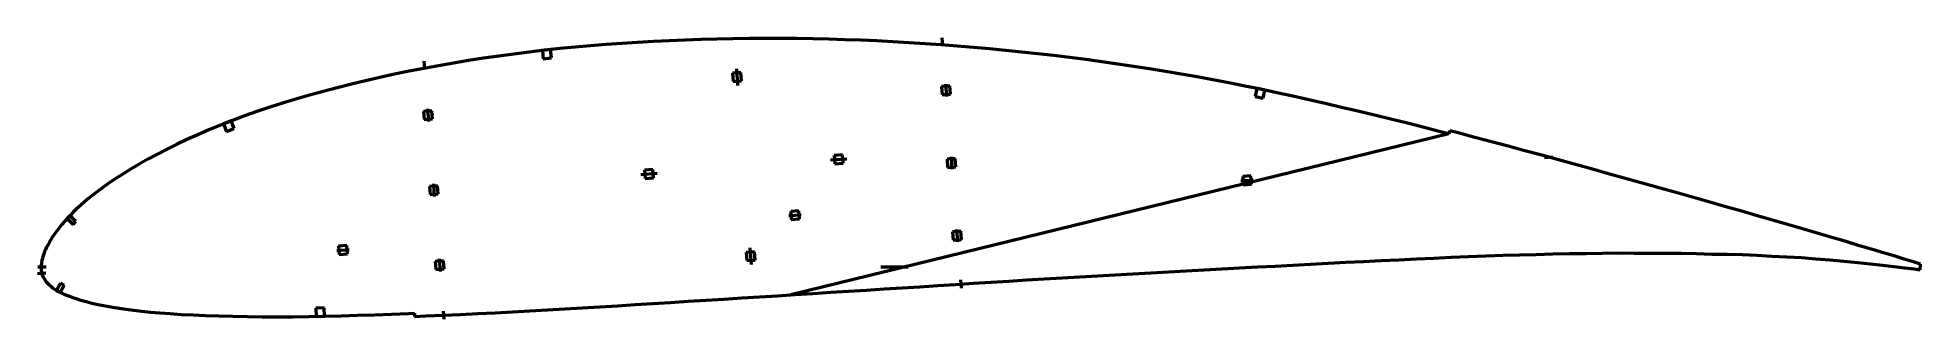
# Model space of a CAD drawing. Header units: metres. Extents: x -341 to 568, y -25 to 111.
import ezdxf

# ---------------------------------------------------------------- set-up
doc = ezdxf.new("R2010")
doc.units = ezdxf.units.M
for name, color, linetype, lineweight in [('FoilLayer', 1, 'Continuous', 50), ('StringerLayer', 1, 'Continuous', 50), ('SubLayer', 1, 'Continuous', 50)]:
    doc.layers.add(name, color=color, linetype=linetype, lineweight=lineweight)

msp = doc.modelspace()

# ---------------------------------------------------------------- linework, layer by layer
at = {"layer": 'FoilLayer'}
for p, q in [((-35.99, 109.04), (-43.63, 108.66)), ((-28.33, 109.36), (-35.99, 109.04)), ((-20.66, 109.63), (-28.33, 109.36)), ((-12.98, 109.84), (-20.66, 109.63)), ((-5.28, 109.99), (-12.98, 109.84)), ((2.42, 110.1), (-5.28, 109.99)), ((10.12, 110.15), (2.42, 110.1)), ((17.82, 110.14), (10.12, 110.15)), ((25.53, 110.08), (17.82, 110.14)), ((33.24, 109.96), (25.53, 110.08)), ((40.95, 109.79), (33.24, 109.96)), ((48.67, 109.56), (40.95, 109.79)), ((56.4, 109.28), (48.67, 109.56)), ((64.14, 108.94), (56.4, 109.28)), ((-125.54, 100.59), (-132.82, 99.47)), ((-118.23, 101.65), (-125.54, 100.59)), ((-110.9, 102.65), (-118.23, 101.65)), ((-103.55, 103.58), (-110.9, 102.65)), ((-96.18, 104.44), (-103.55, 103.58)), ((-88.8, 105.24), (-96.18, 104.44)), ((-81.39, 105.96), (-88.8, 105.24)), ((-73.93, 106.61), (-81.39, 105.96)), ((-66.42, 107.2), (-73.93, 106.61)), ((-58.86, 107.74), (-66.42, 107.2)), ((-51.25, 108.23), (-58.86, 107.74)), ((-43.63, 108.66), (-51.25, 108.23)), ((71.89, 108.55), (64.14, 108.94)), ((79.64, 108.11), (71.89, 108.55)), ((87.4, 107.62), (79.64, 108.11)), ((95.17, 107.07), (87.4, 107.62)), ((102.95, 106.47), (95.17, 107.07)), ((110.74, 105.83), (102.95, 106.47)), ((118.52, 105.13), (110.74, 105.83)), ((126.31, 104.39), (118.52, 105.13)), ((134.08, 103.6), (126.31, 104.39)), ((141.83, 102.77), (134.08, 103.6)), ((149.57, 101.89), (141.83, 102.77)), ((157.28, 100.95), (149.57, 101.89)), ((164.98, 99.96), (157.28, 100.95)), ((172.68, 98.92), (164.98, 99.96)), ((-175.57, 91.37), (-182.5, 89.79)), ((-168.58, 92.88), (-175.57, 91.37)), ((-161.53, 94.33), (-168.58, 92.88)), ((-154.42, 95.71), (-161.53, 94.33)), ((-147.26, 97.03), (-154.42, 95.71)), ((-140.06, 98.28), (-147.26, 97.03)), ((-132.82, 99.47), (-140.06, 98.28)), ((180.37, 97.83), (172.68, 98.92)), ((188.05, 96.69), (180.37, 97.83)), ((195.72, 95.5), (188.05, 96.69)), ((203.37, 94.25), (195.72, 95.5)), ((211.02, 92.95), (203.37, 94.25)), ((218.67, 91.6), (211.02, 92.95)), ((226.32, 90.19), (218.67, 91.6)), ((-209.58, 82.79), (-216.12, 80.91)), ((-202.92, 84.63), (-209.58, 82.79)), ((-196.17, 86.42), (-202.92, 84.63)), ((-189.36, 88.14), (-196.17, 86.42)), ((-182.5, 89.79), (-189.36, 88.14)), ((233.99, 88.72), (226.32, 90.19)), ((241.67, 87.2), (233.99, 88.72)), ((249.36, 85.63), (241.67, 87.2)), ((257.08, 84), (249.36, 85.63)), ((264.82, 82.32), (257.08, 84)), ((272.59, 80.58), (264.82, 82.32)), ((-240.88, 72.81), (-246.75, 70.62)), ((-234.89, 74.93), (-240.88, 72.81)), ((-228.77, 76.99), (-234.89, 74.93)), ((-222.51, 78.98), (-228.77, 76.99)), ((-216.12, 80.91), (-222.51, 78.98)), ((280.42, 78.78), (272.59, 80.58)), ((288.31, 76.93), (280.42, 78.78)), ((296.26, 75.05), (288.31, 76.93)), ((304.22, 73.14), (296.26, 75.05)), ((312.19, 71.2), (304.22, 73.14)), ((-263.46, 63.76), (-268.7, 61.39)), ((-258.05, 66.09), (-263.46, 63.76)), ((-252.47, 68.38), (-258.05, 66.09)), ((-246.75, 70.62), (-252.47, 68.38)), ((340.18, 64.15), (22.7, -13.49)), ((320.17, 69.23), (312.19, 71.2)), ((328.15, 67.23), (320.17, 69.23)), ((336.14, 65.19), (328.15, 67.23)), ((340.18, 64.15), (336.14, 65.19)), ((340.55, 65.6), (340.18, 64.15)), ((344.53, 64.57), (340.55, 65.6)), ((352.57, 62.47), (344.53, 64.57)), ((-278.6, 56.61), (-283.22, 54.24)), ((-273.75, 59), (-278.6, 56.61)), ((-268.7, 61.39), (-273.75, 59)), ((360.63, 60.35), (352.57, 62.47)), ((368.7, 58.19), (360.63, 60.35)), ((376.79, 56.01), (368.7, 58.19)), ((384.91, 53.8), (376.79, 56.01)), ((-295.57, 47.32), (-299.17, 45.1)), ((-291.71, 49.59), (-295.57, 47.32)), ((-287.59, 51.9), (-291.71, 49.59)), ((-283.22, 54.24), (-287.59, 51.9)), ((393.06, 51.57), (384.91, 53.8)), ((401.23, 49.32), (393.06, 51.57)), ((409.41, 47.06), (401.23, 49.32)), ((417.59, 44.79), (409.41, 47.06)), ((-311.27, 36.82), (-313.75, 34.92)), ((-308.58, 38.78), (-311.27, 36.82)), ((-305.67, 40.82), (-308.58, 38.78)), ((-302.54, 42.93), (-305.67, 40.82)), ((-299.17, 45.1), (-302.54, 42.93)), ((425.77, 42.5), (417.59, 44.79)), ((433.95, 40.21), (425.77, 42.5)), ((442.11, 37.93), (433.95, 40.21)), ((450.2, 35.66), (442.11, 37.93)), ((-321.9, 27.93), (-323.56, 26.32)), ((-320.1, 29.59), (-321.9, 27.93)), ((-318.15, 31.31), (-320.1, 29.59)), ((-316.04, 33.08), (-318.15, 31.31)), ((-313.75, 34.92), (-316.04, 33.08)), ((458.21, 33.4), (450.2, 35.66)), ((466.08, 31.18), (458.21, 33.4)), ((473.82, 29.01), (466.08, 31.18)), ((481.42, 26.84), (473.82, 29.01)), ((-330.16, 19.06), (-331.18, 17.74)), ((-329.04, 20.42), (-330.16, 19.06)), ((-327.83, 21.82), (-329.04, 20.42)), ((-326.52, 23.27), (-327.83, 21.82)), ((-325.1, 24.77), (-326.52, 23.27)), ((-323.56, 26.32), (-325.1, 24.77)), ((488.91, 24.7), (481.42, 26.84)), ((496.27, 22.54), (488.91, 24.7)), ((503.54, 20.41), (496.27, 22.54)), ((510.71, 18.37), (503.54, 20.41)), ((517.83, 16.29), (510.71, 18.37)), ((-336.41, 9.47), (-336.91, 8.43)), ((-335.85, 10.54), (-336.41, 9.47)), ((-335.22, 11.66), (-335.85, 10.54)), ((-334.55, 12.82), (-335.22, 11.66)), ((-333.81, 14), (-334.55, 12.82)), ((-333.01, 15.21), (-333.81, 14)), ((-332.13, 16.45), (-333.01, 15.21)), ((-331.18, 17.74), (-332.13, 16.45)), ((524.88, 14.2), (517.83, 16.29)), ((531.74, 12.18), (524.88, 14.2)), ((538.29, 10.23), (531.74, 12.18)), ((544.47, 8.4), (538.29, 10.23)), ((-339.01, 0.81), (-339.05, -0.06)), ((-338.92, 1.68), (-339.01, 0.81)), ((-338.79, 2.58), (-338.92, 1.68)), ((-338.61, 3.51), (-338.79, 2.58)), ((-338.39, 4.45), (-338.61, 3.51)), ((-338.1, 5.38), (-338.39, 4.45)), ((-337.75, 6.34), (-338.1, 5.38)), ((-337.35, 7.37), (-337.75, 6.34)), ((-336.91, 8.43), (-337.35, 7.37)), ((247.75, -0.03), (256.32, 0.42)), ((256.32, 0.42), (264.89, 0.88)), ((264.89, 0.88), (273.44, 1.34)), ((273.44, 1.34), (281.96, 1.79)), ((281.96, 1.79), (290.48, 2.23)), ((290.48, 2.23), (298.99, 2.64)), ((298.99, 2.64), (307.52, 3.06)), ((307.52, 3.06), (316.03, 3.47)), ((316.03, 3.47), (324.5, 3.87)), ((324.5, 3.87), (332.92, 4.26)), ((332.92, 4.26), (341.27, 4.63)), ((341.27, 4.63), (349.59, 4.96)), ((349.59, 4.96), (357.88, 5.29)), ((357.88, 5.29), (366.08, 5.59)), ((366.08, 5.59), (374.2, 5.85)), ((374.2, 5.85), (382.28, 6.06)), ((382.28, 6.06), (390.34, 6.24)), ((390.34, 6.24), (398.38, 6.39)), ((398.38, 6.39), (406.34, 6.54)), ((406.34, 6.54), (414.15, 6.68)), ((414.15, 6.68), (421.81, 6.74)), ((421.81, 6.74), (429.46, 6.7)), ((429.46, 6.7), (437.1, 6.66)), ((437.1, 6.66), (444.67, 6.64)), ((444.67, 6.64), (452.13, 6.56)), ((452.13, 6.56), (459.56, 6.39)), ((459.56, 6.39), (466.98, 6.22)), ((466.98, 6.22), (474.32, 6.09)), ((474.32, 6.09), (481.55, 5.91)), ((481.55, 5.91), (488.75, 5.6)), ((488.75, 5.6), (496, 5.23)), ((496, 5.23), (503.22, 4.86)), ((503.22, 4.86), (510.25, 4.47)), ((510.25, 4.47), (517.14, 3.94)), ((517.14, 3.94), (523.99, 3.33)), ((523.99, 3.33), (530.73, 2.71)), ((530.73, 2.71), (537.23, 2.08)), ((537.23, 2.08), (543.43, 1.44)), ((543.43, 1.44), (549.29, 0.79)), ((550.23, 6.69), (544.47, 8.4)), ((549.29, 0.79), (554.79, 0.19)), ((555.51, 5.1), (550.23, 6.69)), ((554.79, 0.19), (559.9, -0.41)), ((560.34, 3.6), (555.51, 5.1)), ((564.8, 2.25), (560.34, 3.6)), ((567.58, 1.36), (564.8, 2.25)), ((567.52, -1.36), (567.58, 1.36)), ((-339.05, -0.06), (-339.04, -0.85)), ((-339.04, -0.85), (-338.98, -1.66)), ((-338.98, -1.66), (-338.86, -2.46)), ((-338.86, -2.46), (-338.66, -3.26)), ((-338.66, -3.26), (-338.38, -4.07)), ((-338.38, -4.07), (-338.04, -4.87)), ((-338.04, -4.87), (-337.62, -5.66)), ((-337.62, -5.66), (-337.14, -6.42)), ((-337.14, -6.42), (-336.57, -7.18)), ((-336.57, -7.18), (-335.93, -7.91)), ((-335.93, -7.91), (-335.2, -8.63)), ((-335.2, -8.63), (-334.41, -9.33)), ((84.92, -9.55), (93.51, -9)), ((93.51, -9), (102.1, -8.45)), ((102.1, -8.45), (110.68, -7.9)), ((110.68, -7.9), (119.26, -7.36)), ((119.26, -7.36), (127.82, -6.83)), ((127.82, -6.83), (136.39, -6.3)), ((136.39, -6.3), (144.95, -5.78)), ((144.95, -5.78), (153.51, -5.27)), ((153.51, -5.27), (162.05, -4.76)), ((162.05, -4.76), (170.59, -4.27)), ((170.59, -4.27), (179.13, -3.79)), ((179.13, -3.79), (187.69, -3.32)), ((187.69, -3.32), (196.27, -2.85)), ((196.27, -2.85), (204.85, -2.38)), ((204.85, -2.38), (213.43, -1.91)), ((213.43, -1.91), (222.02, -1.43)), ((222.02, -1.43), (230.6, -0.96)), ((230.6, -0.96), (239.17, -0.49)), ((239.17, -0.49), (247.75, -0.03)), ((559.9, -0.41), (564.61, -0.98)), ((564.61, -0.98), (567.52, -1.36)), ((-334.41, -9.33), (-333.54, -10.02)), ((-333.54, -10.02), (-332.61, -10.67)), ((-332.61, -10.67), (-331.61, -11.31)), ((-331.61, -11.31), (-330.52, -11.92)), ((-330.52, -11.92), (-329.36, -12.51)), ((-329.36, -12.51), (-328.1, -13.08)), ((-328.1, -13.08), (-326.76, -13.64)), ((-326.76, -13.64), (-325.33, -14.19)), ((-325.33, -14.19), (-323.81, -14.74)), ((-323.81, -14.74), (-322.19, -15.28)), ((-322.19, -15.28), (-320.46, -15.82)), ((-320.46, -15.82), (-318.62, -16.36)), ((-318.62, -16.36), (-316.66, -16.89)), ((-316.66, -16.89), (-314.56, -17.41)), ((-314.56, -17.41), (-312.29, -17.92)), ((-312.29, -17.92), (-309.86, -18.43)), ((-52.47, -18.19), (-43.93, -17.67)), ((-43.93, -17.67), (-35.38, -17.14)), ((-35.38, -17.14), (-26.81, -16.6)), ((-26.81, -16.6), (-18.23, -16.05)), ((-18.23, -16.05), (-9.63, -15.5)), ((-9.63, -15.5), (-1.04, -14.96)), ((-1.04, -14.96), (7.56, -14.43)), ((7.56, -14.43), (16.16, -13.89)), ((16.16, -13.89), (24.75, -13.36)), ((24.75, -13.36), (33.34, -12.81)), ((33.34, -12.81), (41.93, -12.26)), ((41.93, -12.26), (50.53, -11.72)), ((50.53, -11.72), (59.13, -11.17)), ((59.13, -11.17), (67.73, -10.64)), ((67.73, -10.64), (76.32, -10.1)), ((76.32, -10.1), (84.92, -9.55)), ((-309.86, -18.43), (-307.23, -18.94)), ((-307.23, -18.94), (-304.39, -19.44)), ((-304.39, -19.44), (-301.32, -19.95)), ((-301.32, -19.95), (-298.01, -20.44)), ((-298.01, -20.44), (-294.43, -20.91)), ((-294.43, -20.91), (-290.54, -21.36)), ((-290.54, -21.36), (-286.31, -21.77)), ((-286.31, -21.77), (-281.71, -22.16)), ((-281.71, -22.16), (-276.74, -22.54)), ((-276.74, -22.54), (-271.41, -22.88)), ((-271.41, -22.88), (-265.71, -23.18)), ((-265.71, -23.18), (-259.66, -23.44)), ((-259.66, -23.44), (-253.25, -23.64)), ((-253.25, -23.64), (-246.52, -23.8)), ((-246.52, -23.8), (-239.52, -23.93)), ((-239.52, -23.93), (-232.33, -24.01)), ((-232.33, -24.01), (-225, -24.05)), ((-225, -24.05), (-217.55, -24.02)), ((-217.55, -24.02), (-209.96, -23.93)), ((-209.96, -23.93), (-202.22, -23.77)), ((-202.22, -23.77), (-194.33, -23.58)), ((-194.33, -23.58), (-186.34, -23.34)), ((-186.34, -23.34), (-178.24, -23.07)), ((-178.24, -23.07), (-170.04, -22.78)), ((-170.04, -22.78), (-161.76, -22.46)), ((-161.76, -22.46), (-158.98, -22.35)), ((-158.98, -22.35), (-158.92, -23.85)), ((-158.92, -23.85), (-153.38, -23.63)), ((-153.38, -23.63), (-145.06, -23.29)), ((-145.06, -23.29), (-136.74, -22.92)), ((-136.74, -22.92), (-128.41, -22.52)), ((-128.41, -22.52), (-120.03, -22.1)), ((-120.03, -22.1), (-111.62, -21.67)), ((-111.62, -21.67), (-103.19, -21.22)), ((-103.19, -21.22), (-94.77, -20.76)), ((-94.77, -20.76), (-86.37, -20.28)), ((-86.37, -20.28), (-77.94, -19.78)), ((-77.94, -19.78), (-69.48, -19.26)), ((-69.48, -19.26), (-60.99, -18.72)), ((-60.99, -18.72), (-52.47, -18.19))]:
    msp.add_line(p, q, dxfattribs=at)
at = {"layer": 'StringerLayer'}
for p, q in [((-93.21, 104.76), (-97.18, 104.33)), ((-97.18, 104.33), (-96.75, 100.36)), ((-96.75, 100.36), (-92.78, 100.78)), ((-92.78, 100.78), (-93.21, 104.76)), ((247.47, 86.03), (246.64, 82.11)), ((246.64, 82.11), (250.56, 81.29)), ((251.38, 85.2), (247.47, 86.03)), ((250.56, 81.29), (251.38, 85.2)), ((-247.33, 70.39), (-251.05, 68.94)), ((-251.05, 68.94), (-249.59, 65.21)), ((-249.59, 65.21), (-245.87, 66.67)), ((-245.87, 66.67), (-247.33, 70.39)), ((-325.15, 24.71), (-326.53, 23.26)), ((-326.53, 23.26), (-323.62, 20.51)), ((-322.25, 21.96), (-325.15, 24.71)), ((-323.62, 20.51), (-322.25, 21.96)), ((-329.64, -7.82), (-331.6, -11.31)), ((-329.86, -12.29), (-327.9, -8.81)), ((-327.9, -8.81), (-329.64, -7.82)), ((-331.6, -11.31), (-329.86, -12.29)), ((-202.44, -19.77), (-206.44, -19.85)), ((-206.44, -19.85), (-206.36, -23.85)), ((-206.36, -23.85), (-202.36, -23.77)), ((-202.36, -23.77), (-202.44, -19.77))]:
    msp.add_line(p, q, dxfattribs=at)
at = {"layer": 'SubLayer'}
for p, q in [((95.51, 110.53), (95.82, 106.54)), ((-154.36, 99.27), (-154.06, 95.28)), ((-1.48, 93.66), (-5.47, 93.35)), ((-5.47, 93.35), (-5.16, 89.36)), ((-3.63, 95.5), (-3.02, 87.52)), ((-1.17, 89.67), (-1.48, 93.66)), ((-5.16, 89.36), (-1.17, 89.67)), ((99.3, 87.32), (95.31, 87.01)), ((95.31, 87.01), (95.62, 83.02)), ((95.62, 83.02), (99.61, 83.33)), ((97.23, 88.16), (97.69, 82.18)), ((99.61, 83.33), (99.3, 87.32)), ((-150.51, 75.31), (-154.5, 75.01)), ((-154.5, 75.01), (-154.19, 71.02)), ((-152.58, 76.16), (-152.12, 70.17)), ((-150.21, 71.32), (-150.51, 75.31)), ((-154.19, 71.02), (-150.21, 71.32)), ((-43.91, 46.96), (-47.9, 46.65)), ((-47.9, 46.65), (-47.59, 42.67)), ((-43.6, 42.97), (-43.91, 46.96)), ((41.76, 51.55), (49.74, 52.16)), ((47.59, 54), (43.6, 53.69)), ((43.6, 53.69), (43.91, 49.71)), ((43.91, 49.71), (47.9, 50.01)), ((47.9, 50.01), (47.59, 54)), ((102, 52.27), (98.01, 51.96)), ((98.01, 51.96), (98.32, 47.98)), ((98.32, 47.98), (102.31, 48.28)), ((99.93, 53.11), (100.39, 47.13)), ((102.31, 48.28), (102, 52.27)), ((386.18, 52.75), (390.16, 53.06)), ((-147.73, 39.14), (-151.72, 38.84)), ((-151.72, 38.84), (-151.41, 34.85)), ((-149.8, 39.99), (-149.34, 34.01)), ((-147.42, 35.16), (-147.73, 39.14)), ((-49.74, 44.51), (-41.76, 45.12)), ((-47.59, 42.67), (-43.6, 42.97)), ((239.8, 41.49), (245.78, 41.95)), ((244.63, 43.87), (240.65, 43.56)), ((240.65, 43.56), (240.95, 39.57)), ((240.95, 39.57), (244.94, 39.88)), ((244.94, 39.88), (244.63, 43.87)), ((-151.41, 34.85), (-147.42, 35.16)), ((21.74, 24.71), (27.72, 25.17)), ((26.57, 27.09), (22.58, 26.78)), ((22.58, 26.78), (22.89, 22.8)), ((22.89, 22.8), (26.87, 23.1)), ((26.87, 23.1), (26.57, 27.09)), ((491.12, 23.53), (491.42, 24.48)), ((-191.5, 10.31), (-195.49, 10)), ((-195.49, 10), (-195.18, 6.02)), ((-191.19, 6.32), (-191.5, 10.31)), ((3.63, 1.17), (3.02, 9.15)), ((104.7, 17.22), (100.71, 16.92)), ((100.71, 16.92), (101.01, 12.93)), ((101.01, 12.93), (105, 13.24)), ((102.62, 18.07), (103.08, 12.08)), ((105, 13.24), (104.7, 17.22)), ((529.52, 12.31), (529.84, 13.26)), ((-340.55, 0), (-336.55, 0)), ((-196.33, 7.93), (-190.35, 8.39)), ((-195.18, 6.02), (-191.19, 6.32)), ((-144.95, 2.98), (-148.94, 2.67)), ((-148.94, 2.67), (-148.63, -1.32)), ((-147.02, 3.82), (-146.56, -2.16)), ((-144.64, -1.01), (-144.95, 2.98)), ((5.16, 7.3), (1.17, 7)), ((1.17, 7), (1.48, 3.01)), ((1.48, 3.01), (5.47, 3.32)), ((5.47, 3.32), (5.16, 7.3)), ((66.11, 0), (79.19, 0)), ((487.75, 5.14), (487.82, 6.14)), ((527.66, 2.49), (527.73, 3.49)), ((547.58, 0.48), (547.63, 1.48)), ((548.71, 6.62), (549.06, 7.56)), ((-340.71, -3.18), (-336.72, -2.87)), ((-148.63, -1.32), (-144.64, -1.01)), ((104.5, -6.29), (104.81, -10.28)), ((-145.09, -21.29), (-144.78, -25.28))]:
    msp.add_line(p, q, dxfattribs=at)

doc.saveas('drawing.dxf')
